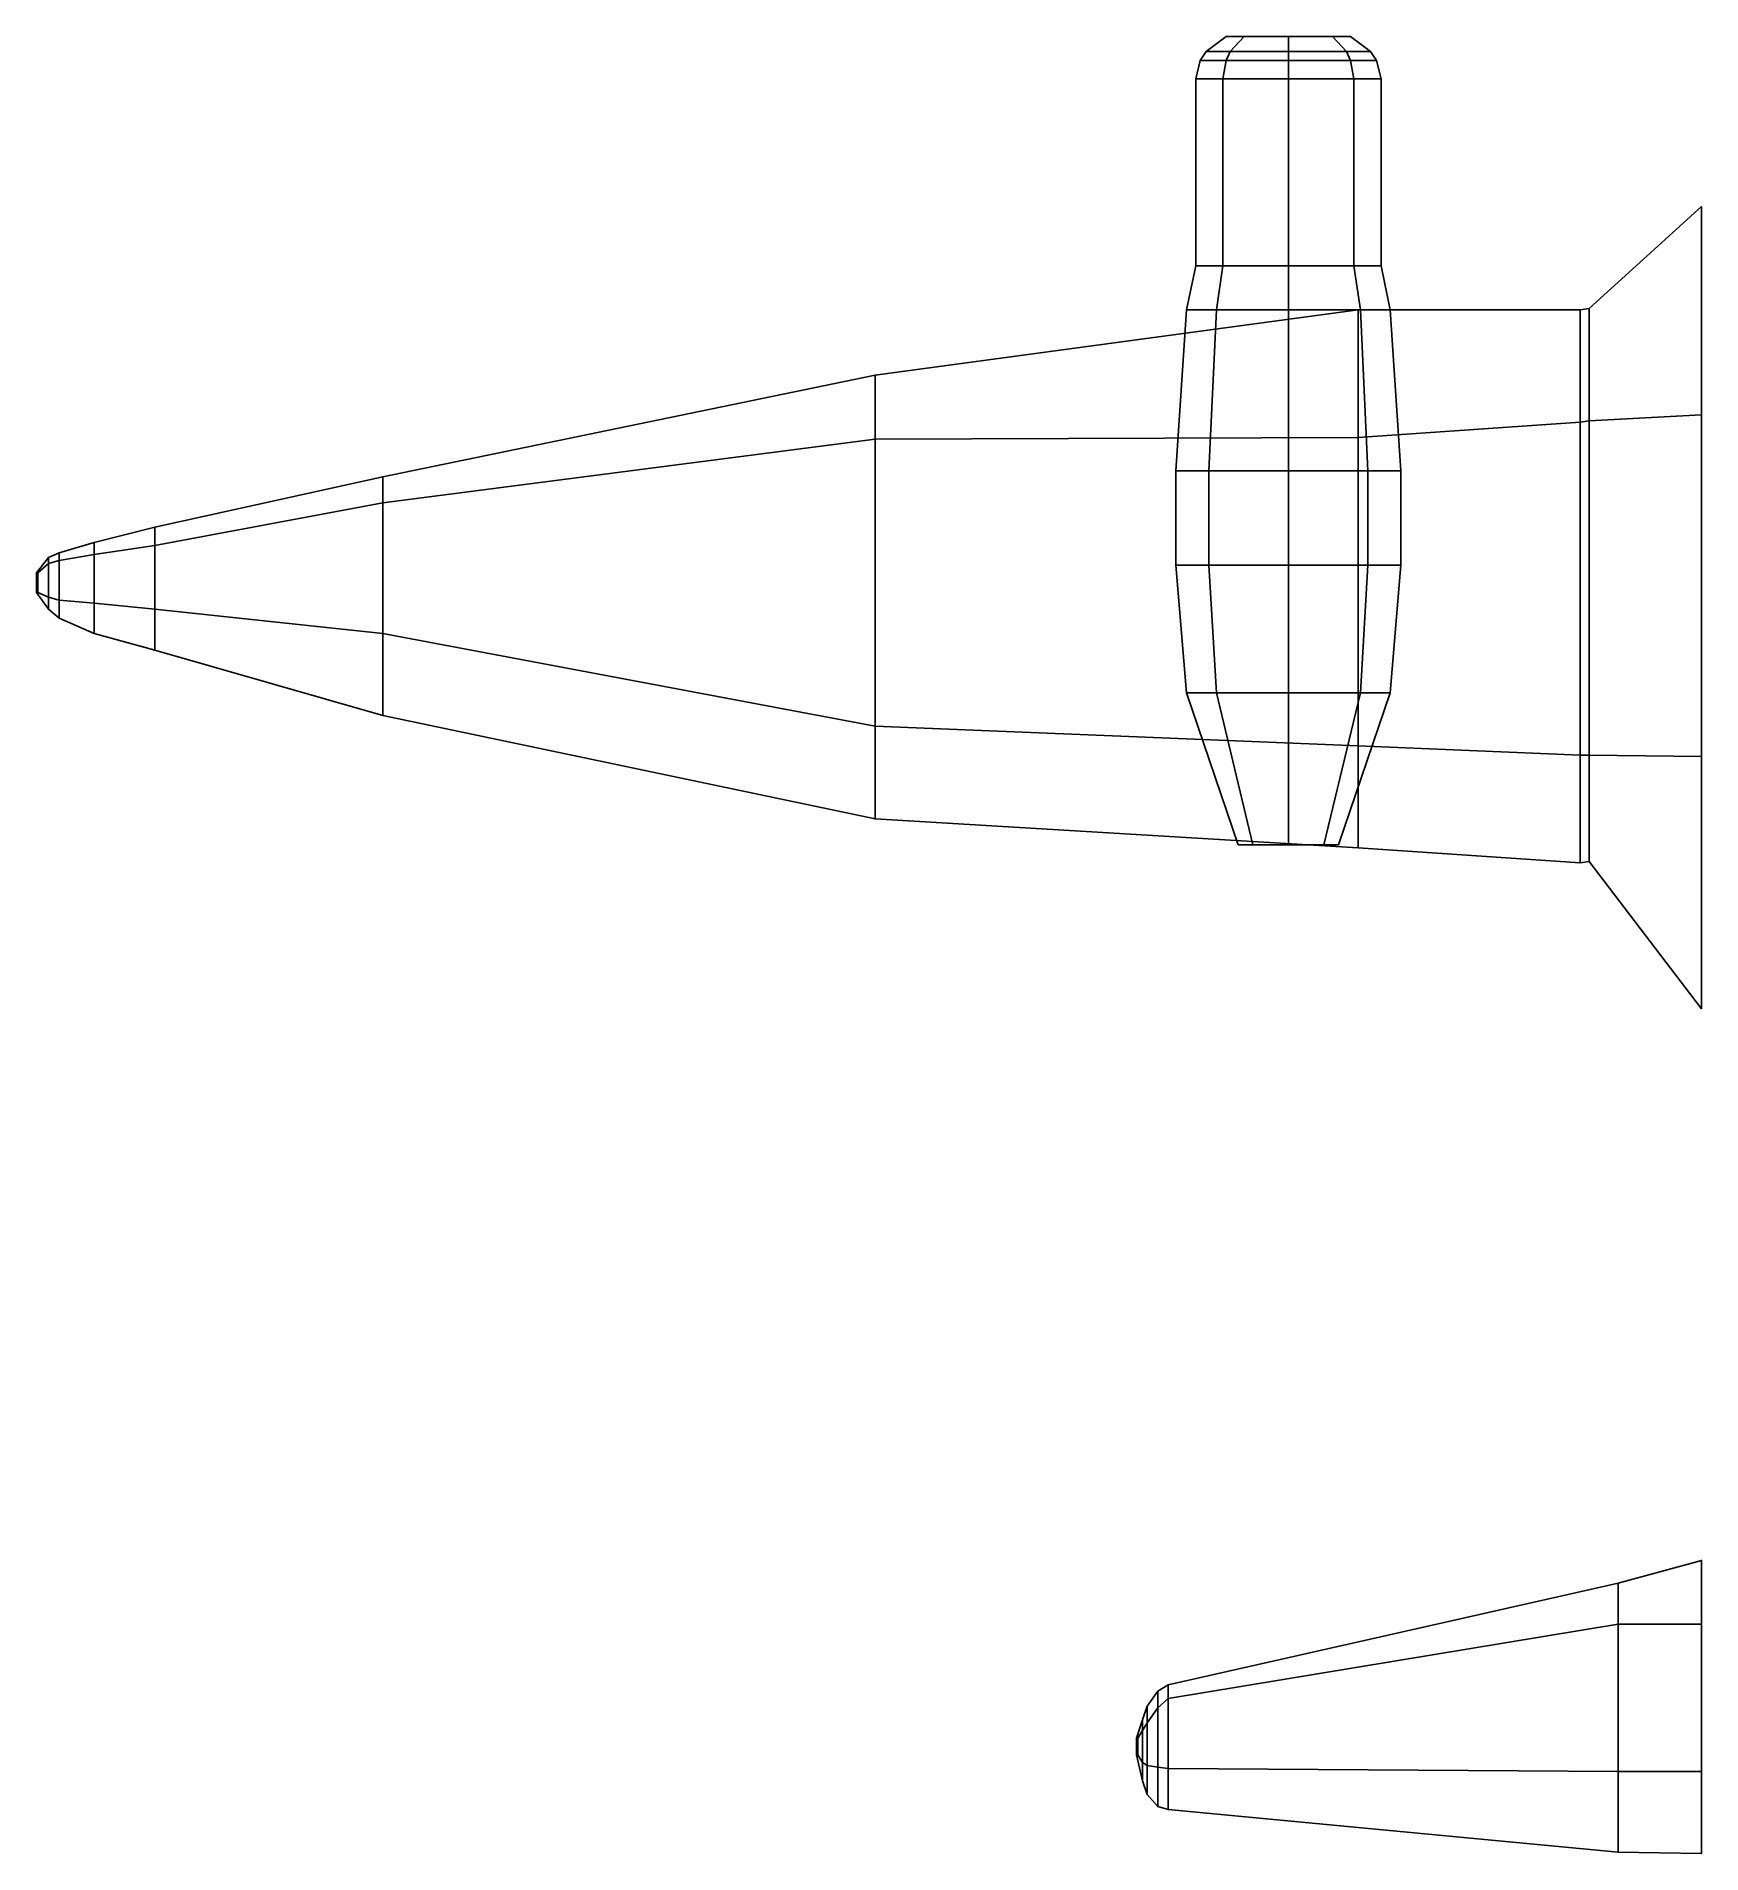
# Model space of a CAD drawing. Extents: x -11 to 0, y -6.2 to 5.8.
import ezdxf

# ---------------------------------------------------------------- set-up
doc = ezdxf.new("R2010")
doc.units = 0
doc.layers.add('WING1', color=5, linetype='CONTINUOUS')

msp = doc.modelspace()

# ---------------------------------------------------------------- linework, layer by layer
at = {"layer": 'WING1'}
for points in [[(-3.102, 5.71, -0.742), (-3.26, 5.71, -0.36), (-3.13, 5.81, -0.36), (-3.01, 5.81, -0.65)], [(-3.26, 5.71, -0.36), (-3.102, 5.71, 0.022), (-3.01, 5.81, -0.07), (-3.13, 5.81, -0.36)], [(-3.01, 5.81, -0.07), (-2.72, 5.81, 0.05), (-2.43, 5.81, -0.07), (-3.13, 5.81, -0.36)], [(-3.13, 5.81, -0.36), (-2.43, 5.81, -0.07), (-2.31, 5.81, -0.36), (-3.01, 5.81, -0.65)], [(-2.72, 5.71, -0.9), (-3.102, 5.71, -0.742), (-3.01, 5.81, -0.65), (-2.72, 5.81, -0.77)], [(-3.102, 5.71, 0.022), (-2.72, 5.71, 0.18), (-2.72, 5.81, 0.05), (-3.01, 5.81, -0.07)], [(-3.01, 5.81, -0.65), (-2.31, 5.81, -0.36), (-2.43, 5.81, -0.65), (-2.72, 5.81, -0.77)], [(-2.338, 5.71, -0.742), (-2.72, 5.71, -0.9), (-2.72, 5.81, -0.77), (-2.43, 5.81, -0.65)], [(-2.72, 5.71, 0.18), (-2.338, 5.71, 0.022), (-2.43, 5.81, -0.07), (-2.72, 5.81, 0.05)], [(-2.18, 5.71, -0.36), (-2.338, 5.71, -0.742), (-2.43, 5.81, -0.65), (-2.31, 5.81, -0.36)], [(-2.338, 5.71, 0.022), (-2.18, 5.71, -0.36), (-2.31, 5.81, -0.36), (-2.43, 5.81, -0.07)], [(-3.151, 5.53, -0.791), (-3.33, 5.53, -0.36), (-3.3, 5.65, -0.36), (-3.13, 5.65, -0.77)], [(-3.33, 5.53, -0.36), (-3.151, 5.53, 0.071), (-3.13, 5.65, 0.05), (-3.3, 5.65, -0.36)], [(-3.13, 5.65, -0.77), (-3.3, 5.65, -0.36), (-3.26, 5.71, -0.36), (-3.102, 5.71, -0.742)], [(-3.3, 5.65, -0.36), (-3.13, 5.65, 0.05), (-3.102, 5.71, 0.022), (-3.26, 5.71, -0.36)], [(-2.72, 5.53, -0.97), (-3.151, 5.53, -0.791), (-3.13, 5.65, -0.77), (-2.72, 5.65, -0.94)], [(-3.151, 5.53, 0.071), (-2.72, 5.53, 0.25), (-2.72, 5.65, 0.22), (-3.13, 5.65, 0.05)], [(-2.72, 5.65, -0.94), (-3.13, 5.65, -0.77), (-3.102, 5.71, -0.742), (-2.72, 5.71, -0.9)], [(-3.13, 5.65, 0.05), (-2.72, 5.65, 0.22), (-2.72, 5.71, 0.18), (-3.102, 5.71, 0.022)], [(-2.31, 5.65, -0.77), (-2.72, 5.65, -0.94), (-2.72, 5.71, -0.9), (-2.338, 5.71, -0.742)], [(-2.72, 5.65, 0.22), (-2.31, 5.65, 0.05), (-2.338, 5.71, 0.022), (-2.72, 5.71, 0.18)], [(-2.289, 5.53, -0.791), (-2.72, 5.53, -0.97), (-2.72, 5.65, -0.94), (-2.31, 5.65, -0.77)], [(-2.72, 5.53, 0.25), (-2.289, 5.53, 0.071), (-2.31, 5.65, 0.05), (-2.72, 5.65, 0.22)], [(-2.14, 5.65, -0.36), (-2.31, 5.65, -0.77), (-2.338, 5.71, -0.742), (-2.18, 5.71, -0.36)], [(-2.31, 5.65, 0.05), (-2.14, 5.65, -0.36), (-2.18, 5.71, -0.36), (-2.338, 5.71, 0.022)], [(-2.11, 5.53, -0.36), (-2.289, 5.53, -0.791), (-2.31, 5.65, -0.77), (-2.14, 5.65, -0.36)], [(-2.289, 5.53, 0.071), (-2.11, 5.53, -0.36), (-2.14, 5.65, -0.36), (-2.31, 5.65, 0.05)], [(-3.151, 5.53, 0.071), (-3.33, 5.53, -0.36), (-3.33, 4.3, -0.36), (-3.151, 4.3, 0.071)], [(-3.33, 5.53, -0.36), (-3.151, 5.53, -0.791), (-3.151, 4.3, -0.791), (-3.33, 4.3, -0.36)], [(-2.72, 5.53, 0.25), (-3.151, 5.53, 0.071), (-3.151, 4.3, 0.071), (-2.72, 4.3, 0.25)], [(-3.151, 5.53, -0.791), (-2.72, 5.53, -0.97), (-2.72, 4.3, -0.97), (-3.151, 4.3, -0.791)], [(-2.289, 5.53, 0.071), (-2.72, 5.53, 0.25), (-2.72, 4.3, 0.25), (-2.289, 4.3, 0.071)], [(-2.72, 5.53, -0.97), (-2.289, 5.53, -0.791), (-2.289, 4.3, -0.791), (-2.72, 4.3, -0.97)], [(-2.11, 5.53, -0.36), (-2.289, 5.53, 0.071), (-2.289, 4.3, 0.071), (-2.11, 4.3, -0.36)], [(-2.289, 5.53, -0.791), (-2.11, 5.53, -0.36), (-2.11, 4.3, -0.36), (-2.289, 4.3, -0.791)], [(-0.74, 3.28, 0.06), (0, 3.32, 0.57), (0, 4.69, -0.27), (-0.74, 4.02, -0.27)], [(-0.74, 4.02, -0.27), (0, 4.69, -0.27), (0, 3.32, -0.79), (-0.74, 3.28, -0.56)], [(-3.151, 4.3, 0.071), (-3.33, 4.3, -0.36), (-3.39, 4.01, -0.36), (-3.194, 4.01, 0.114)], [(-3.33, 4.3, -0.36), (-3.151, 4.3, -0.791), (-3.194, 4.01, -0.834), (-3.39, 4.01, -0.36)], [(-2.72, 4.3, 0.25), (-3.151, 4.3, 0.071), (-3.194, 4.01, 0.114), (-2.72, 4.01, 0.31)], [(-3.151, 4.3, -0.791), (-2.72, 4.3, -0.97), (-2.72, 4.01, -1.03), (-3.194, 4.01, -0.834)], [(-2.289, 4.3, 0.071), (-2.72, 4.3, 0.25), (-2.72, 4.01, 0.31), (-2.246, 4.01, 0.114)], [(-2.72, 4.3, -0.97), (-2.289, 4.3, -0.791), (-2.246, 4.01, -0.834), (-2.72, 4.01, -1.03)], [(-2.11, 4.3, -0.36), (-2.289, 4.3, 0.071), (-2.246, 4.01, 0.114), (-2.05, 4.01, -0.36)], [(-2.289, 4.3, -0.791), (-2.11, 4.3, -0.36), (-2.05, 4.01, -0.36), (-2.246, 4.01, -0.834)], [(-5.44, 3.16, 0.41), (-2.26, 3.17, 0.18), (-2.26, 4.01, -0.13), (-5.44, 3.58, 0.21)], [(-5.44, 3.58, 0.21), (-2.26, 4.01, -0.13), (-2.26, 3.17, -0.36), (-5.44, 3.16, 0.04)], [(-3.194, 4.01, 0.114), (-3.39, 4.01, -0.36), (-3.46, 2.95, -0.36), (-3.243, 2.95, 0.163)], [(-3.39, 4.01, -0.36), (-3.194, 4.01, -0.834), (-3.243, 2.95, -0.883), (-3.46, 2.95, -0.36)], [(-2.72, 4.01, 0.31), (-3.194, 4.01, 0.114), (-3.243, 2.95, 0.163), (-2.72, 2.95, 0.38)], [(-3.194, 4.01, -0.834), (-2.72, 4.01, -1.03), (-2.72, 2.95, -1.1), (-3.243, 2.95, -0.883)], [(-2.246, 4.01, 0.114), (-2.72, 4.01, 0.31), (-2.72, 2.95, 0.38), (-2.197, 2.95, 0.163)], [(-2.72, 4.01, -1.03), (-2.246, 4.01, -0.834), (-2.197, 2.95, -0.883), (-2.72, 2.95, -1.1)], [(-2.26, 3.17, 0.18), (-0.8, 3.27, 0.06), (-0.8, 4.01, -0.27), (-2.26, 4.01, -0.13)], [(-2.26, 4.01, -0.13), (-0.8, 4.01, -0.27), (-0.8, 3.27, -0.53), (-2.26, 3.17, -0.36)], [(-2.05, 4.01, -0.36), (-2.246, 4.01, 0.114), (-2.197, 2.95, 0.163), (-1.98, 2.95, -0.36)], [(-2.246, 4.01, -0.834), (-2.05, 4.01, -0.36), (-1.98, 2.95, -0.36), (-2.197, 2.95, -0.883)], [(-0.8, 3.27, 0.06), (-0.74, 3.28, 0.06), (-0.74, 4.02, -0.27), (-0.8, 4.01, -0.27)], [(-0.8, 4.01, -0.27), (-0.74, 4.02, -0.27), (-0.74, 3.28, -0.56), (-0.8, 3.27, -0.53)], [(-8.68, 2.74, 0.66), (-5.44, 3.16, 0.41), (-5.44, 3.58, 0.21), (-8.68, 2.91, 0.53)], [(-8.68, 2.91, 0.53), (-5.44, 3.58, 0.21), (-5.44, 3.16, 0.04), (-8.68, 2.74, 0.43)], [(-2.26, 1.14, 0.18), (-0.8, 1.08, 0.06), (-0.8, 3.27, 0.06), (-2.26, 3.17, 0.18)], [(-0.8, 3.27, -0.53), (-0.8, 1.08, -0.53), (-2.26, 1.14, -0.36), (-2.26, 3.17, -0.36)], [(-0.8, 1.08, 0.06), (-0.74, 1.08, 0.06), (-0.74, 3.28, 0.06), (-0.8, 3.27, 0.06)], [(-0.74, 3.28, -0.56), (-0.74, 1.08, -0.56), (-0.8, 1.08, -0.53), (-0.8, 3.27, -0.53)], [(-0.74, 1.08, 0.06), (0, 1.07, 0.57), (0, 3.32, 0.57), (-0.74, 3.28, 0.06)], [(0, 3.32, -0.79), (0, 1.07, -0.79), (-0.74, 1.08, -0.56), (-0.74, 3.28, -0.56)], [(-8.68, 1.88, 0.66), (-5.44, 1.27, 0.41), (-5.44, 3.16, 0.41), (-8.68, 2.74, 0.66)], [(-5.44, 3.16, 0.04), (-5.44, 1.27, 0.04), (-8.68, 1.88, 0.43), (-8.68, 2.74, 0.43)], [(-5.44, 1.27, 0.41), (-2.26, 1.14, 0.18), (-2.26, 3.17, 0.18), (-5.44, 3.16, 0.41)], [(-2.26, 3.17, -0.36), (-2.26, 1.14, -0.36), (-5.44, 1.27, 0.04), (-5.44, 3.16, 0.04)], [(-10.18, 2.46, 0.76), (-8.68, 2.74, 0.66), (-8.68, 2.91, 0.53), (-10.18, 2.58, 0.68)], [(-10.18, 2.58, 0.68), (-8.68, 2.91, 0.53), (-8.68, 2.74, 0.43), (-10.18, 2.46, 0.6)], [(-3.243, 2.95, 0.163), (-3.46, 2.95, -0.36), (-3.46, 2.33, -0.36), (-3.243, 2.33, 0.163)], [(-3.46, 2.95, -0.36), (-3.243, 2.95, -0.883), (-3.243, 2.33, -0.883), (-3.46, 2.33, -0.36)], [(-2.72, 2.95, 0.38), (-3.243, 2.95, 0.163), (-3.243, 2.33, 0.163), (-2.72, 2.33, 0.38)], [(-3.243, 2.95, -0.883), (-2.72, 2.95, -1.1), (-2.72, 2.33, -1.1), (-3.243, 2.33, -0.883)], [(-2.197, 2.95, 0.163), (-2.72, 2.95, 0.38), (-2.72, 2.33, 0.38), (-2.197, 2.33, 0.163)], [(-2.72, 2.95, -1.1), (-2.197, 2.95, -0.883), (-2.197, 2.33, -0.883), (-2.72, 2.33, -1.1)], [(-1.98, 2.95, -0.36), (-2.197, 2.95, 0.163), (-2.197, 2.33, 0.163), (-1.98, 2.33, -0.36)], [(-2.197, 2.95, -0.883), (-1.98, 2.95, -0.36), (-1.98, 2.33, -0.36), (-2.197, 2.33, -0.883)], [(-10.18, 2.04, 0.76), (-8.68, 1.88, 0.66), (-8.68, 2.74, 0.66), (-10.18, 2.46, 0.76)], [(-8.68, 2.74, 0.43), (-8.68, 1.88, 0.43), (-10.18, 2.04, 0.6), (-10.18, 2.46, 0.6)], [(-10.58, 2.4, 0.8), (-10.18, 2.46, 0.76), (-10.18, 2.58, 0.68), (-10.58, 2.48, 0.73)], [(-10.58, 2.48, 0.73), (-10.18, 2.58, 0.68), (-10.18, 2.46, 0.6), (-10.58, 2.4, 0.65)], [(-10.88, 2.34, 0.82), (-10.81, 2.36, 0.82), (-10.81, 2.41, 0.76), (-10.88, 2.38, 0.77)], [(-10.88, 2.38, 0.77), (-10.81, 2.41, 0.76), (-10.81, 2.36, 0.7), (-10.88, 2.34, 0.72)], [(-10.81, 2.36, 0.82), (-10.58, 2.4, 0.8), (-10.58, 2.48, 0.73), (-10.81, 2.41, 0.76)], [(-10.81, 2.41, 0.76), (-10.58, 2.48, 0.73), (-10.58, 2.4, 0.65), (-10.81, 2.36, 0.7)], [(-10.81, 2.1, 0.82), (-10.58, 2.08, 0.8), (-10.58, 2.4, 0.8), (-10.81, 2.36, 0.82)], [(-10.58, 2.4, 0.65), (-10.58, 2.08, 0.65), (-10.81, 2.1, 0.7), (-10.81, 2.36, 0.7)], [(-10.58, 2.08, 0.8), (-10.18, 2.04, 0.76), (-10.18, 2.46, 0.76), (-10.58, 2.4, 0.8)], [(-10.18, 2.46, 0.6), (-10.18, 2.04, 0.6), (-10.58, 2.08, 0.65), (-10.58, 2.4, 0.65)], [(-10.95, 2.28, 0.81), (-10.88, 2.34, 0.82), (-10.88, 2.38, 0.77), (-10.96, 2.28, 0.79)], [(-10.96, 2.28, 0.79), (-10.88, 2.38, 0.77), (-10.88, 2.34, 0.72), (-10.95, 2.28, 0.75)], [(-10.96, 2.28, 0.79), (-10.96, 2.15, 0.79), (-10.95, 2.15, 0.81), (-10.95, 2.28, 0.81)], [(-10.95, 2.28, 0.75), (-10.95, 2.15, 0.75), (-10.96, 2.15, 0.79), (-10.96, 2.28, 0.79)], [(-10.95, 2.15, 0.81), (-10.88, 2.12, 0.82), (-10.88, 2.34, 0.82), (-10.95, 2.28, 0.81)], [(-10.88, 2.34, 0.72), (-10.88, 2.12, 0.72), (-10.95, 2.15, 0.75), (-10.95, 2.28, 0.75)], [(-10.88, 2.12, 0.82), (-10.81, 2.1, 0.82), (-10.81, 2.36, 0.82), (-10.88, 2.34, 0.82)], [(-10.81, 2.36, 0.7), (-10.81, 2.1, 0.7), (-10.88, 2.12, 0.72), (-10.88, 2.34, 0.72)], [(-3.194, 1.49, -0.834), (-3.39, 1.49, -0.36), (-3.46, 2.33, -0.36), (-3.243, 2.33, -0.883)], [(-3.39, 1.49, -0.36), (-3.194, 1.49, 0.114), (-3.243, 2.33, 0.163), (-3.46, 2.33, -0.36)], [(-2.72, 1.49, -1.03), (-3.194, 1.49, -0.834), (-3.243, 2.33, -0.883), (-2.72, 2.33, -1.1)], [(-3.194, 1.49, 0.114), (-2.72, 1.49, 0.31), (-2.72, 2.33, 0.38), (-3.243, 2.33, 0.163)], [(-2.246, 1.49, -0.834), (-2.72, 1.49, -1.03), (-2.72, 2.33, -1.1), (-2.197, 2.33, -0.883)], [(-2.72, 1.49, 0.31), (-2.246, 1.49, 0.114), (-2.197, 2.33, 0.163), (-2.72, 2.33, 0.38)], [(-2.05, 1.49, -0.36), (-2.246, 1.49, -0.834), (-2.197, 2.33, -0.883), (-1.98, 2.33, -0.36)], [(-2.246, 1.49, 0.114), (-2.05, 1.49, -0.36), (-1.98, 2.33, -0.36), (-2.197, 2.33, 0.163)], [(-10.96, 2.15, 0.79), (-10.88, 2.04, 0.77), (-10.88, 2.12, 0.82), (-10.95, 2.15, 0.81)], [(-10.95, 2.15, 0.75), (-10.88, 2.12, 0.72), (-10.88, 2.04, 0.77), (-10.96, 2.15, 0.79)], [(-10.88, 2.04, 0.77), (-10.81, 1.98, 0.76), (-10.81, 2.1, 0.82), (-10.88, 2.12, 0.82)], [(-10.88, 2.12, 0.72), (-10.81, 2.1, 0.7), (-10.81, 1.98, 0.76), (-10.88, 2.04, 0.77)], [(-10.81, 1.98, 0.76), (-10.58, 1.88, 0.73), (-10.58, 2.08, 0.8), (-10.81, 2.1, 0.82)], [(-10.81, 2.1, 0.7), (-10.58, 2.08, 0.65), (-10.58, 1.88, 0.73), (-10.81, 1.98, 0.76)], [(-10.58, 1.88, 0.73), (-10.18, 1.77, 0.68), (-10.18, 2.04, 0.76), (-10.58, 2.08, 0.8)], [(-10.58, 2.08, 0.65), (-10.18, 2.04, 0.6), (-10.18, 1.77, 0.68), (-10.58, 1.88, 0.73)], [(-10.18, 1.77, 0.68), (-8.68, 1.34, 0.53), (-8.68, 1.88, 0.66), (-10.18, 2.04, 0.76)], [(-10.18, 2.04, 0.6), (-8.68, 1.88, 0.43), (-8.68, 1.34, 0.53), (-10.18, 1.77, 0.68)], [(-8.68, 1.34, 0.53), (-5.44, 0.66, 0.21), (-5.44, 1.27, 0.41), (-8.68, 1.88, 0.66)], [(-8.68, 1.88, 0.43), (-5.44, 1.27, 0.04), (-5.44, 0.66, 0.21), (-8.68, 1.34, 0.53)], [(-3.194, 1.49, 0.114), (-3.39, 1.49, -0.36), (-3.05, 0.49, -0.36), (-2.953, 0.49, -0.36)], [(-3.39, 1.49, -0.36), (-3.194, 1.49, -0.834), (-2.953, 0.49, -0.36), (-3.05, 0.49, -0.36)], [(-2.72, 1.49, 0.31), (-3.194, 1.49, 0.114), (-2.953, 0.49, -0.36), (-2.72, 0.49, -0.36)], [(-3.194, 1.49, -0.834), (-2.72, 1.49, -1.03), (-2.72, 0.49, -0.36), (-2.953, 0.49, -0.36)], [(-2.246, 1.49, 0.114), (-2.72, 1.49, 0.31), (-2.72, 0.49, -0.36), (-2.487, 0.49, -0.36)], [(-2.72, 1.49, -1.03), (-2.246, 1.49, -0.834), (-2.487, 0.49, -0.36), (-2.72, 0.49, -0.36)], [(-2.05, 1.49, -0.36), (-2.246, 1.49, 0.114), (-2.487, 0.49, -0.36), (-2.39, 0.49, -0.36)], [(-2.246, 1.49, -0.834), (-2.05, 1.49, -0.36), (-2.39, 0.49, -0.36), (-2.487, 0.49, -0.36)], [(-5.44, 0.66, 0.21), (-2.26, 0.47, -0.13), (-2.26, 1.14, 0.18), (-5.44, 1.27, 0.41)], [(-5.44, 1.27, 0.04), (-2.26, 1.14, -0.36), (-2.26, 0.47, -0.13), (-5.44, 0.66, 0.21)], [(-2.26, 0.47, -0.13), (-0.8, 0.37, -0.27), (-0.8, 1.08, 0.06), (-2.26, 1.14, 0.18)], [(-2.26, 1.14, -0.36), (-0.8, 1.08, -0.53), (-0.8, 0.37, -0.27), (-2.26, 0.47, -0.13)], [(-0.8, 0.37, -0.27), (-0.74, 0.38, -0.27), (-0.74, 1.08, 0.06), (-0.8, 1.08, 0.06)], [(-0.8, 1.08, -0.53), (-0.74, 1.08, -0.56), (-0.74, 0.38, -0.27), (-0.8, 0.37, -0.27)], [(-0.74, 0.38, -0.27), (0, -0.59, -0.27), (0, 1.07, 0.57), (-0.74, 1.08, 0.06)], [(-0.74, 1.08, -0.56), (0, 1.07, -0.79), (0, -0.59, -0.27), (-0.74, 0.38, -0.27)], [(-0.55, -4.64, 0.41), (0, -4.64, 0.48), (0, -4.22, 0.32), (-0.55, -4.37, 0.3)], [(-0.55, -4.37, 0.3), (0, -4.22, 0.32), (0, -4.64, 0.06), (-0.55, -4.64, 0.17)], [(-3.51, -5.13, 0.39), (-0.55, -4.64, 0.41), (-0.55, -4.37, 0.3), (-3.51, -5.04, 0.32)], [(-3.51, -5.04, 0.32), (-0.55, -4.37, 0.3), (-0.55, -4.64, 0.17), (-3.51, -5.13, 0.24)], [(-3.51, -5.59, 0.39), (-0.55, -5.61, 0.41), (-0.55, -4.64, 0.41), (-3.51, -5.13, 0.39)], [(-0.55, -4.64, 0.17), (-0.55, -5.61, 0.17), (-3.51, -5.59, 0.24), (-3.51, -5.13, 0.24)], [(-0.55, -5.61, 0.41), (0, -5.61, 0.48), (0, -4.64, 0.48), (-0.55, -4.64, 0.41)], [(0, -4.64, 0.06), (0, -5.61, 0.06), (-0.55, -5.61, 0.17), (-0.55, -4.64, 0.17)], [(-3.65, -5.29, 0.39), (-3.58, -5.19, 0.39), (-3.58, -5.08, 0.32), (-3.65, -5.18, 0.32)], [(-3.65, -5.18, 0.32), (-3.58, -5.08, 0.32), (-3.58, -5.19, 0.25), (-3.65, -5.29, 0.26)], [(-3.58, -5.19, 0.39), (-3.51, -5.13, 0.39), (-3.51, -5.04, 0.32), (-3.58, -5.08, 0.32)], [(-3.58, -5.08, 0.32), (-3.51, -5.04, 0.32), (-3.51, -5.13, 0.24), (-3.58, -5.19, 0.25)], [(-3.51, -5.13, 0.24), (-3.51, -5.59, 0.24), (-3.58, -5.58, 0.25), (-3.58, -5.19, 0.25)], [(-3.58, -5.58, 0.39), (-3.51, -5.59, 0.39), (-3.51, -5.13, 0.39), (-3.58, -5.19, 0.39)], [(-3.68, -5.34, 0.38), (-3.65, -5.29, 0.39), (-3.65, -5.18, 0.32), (-3.68, -5.27, 0.32)], [(-3.68, -5.27, 0.32), (-3.65, -5.18, 0.32), (-3.65, -5.29, 0.26), (-3.68, -5.34, 0.27)], [(-3.58, -5.19, 0.25), (-3.58, -5.58, 0.25), (-3.65, -5.57, 0.26), (-3.65, -5.29, 0.26)], [(-3.65, -5.57, 0.39), (-3.58, -5.58, 0.39), (-3.58, -5.19, 0.39), (-3.65, -5.29, 0.39)], [(-3.71, -5.39, 0.36), (-3.68, -5.34, 0.38), (-3.68, -5.27, 0.32), (-3.72, -5.39, 0.32)], [(-3.72, -5.39, 0.32), (-3.68, -5.27, 0.32), (-3.68, -5.34, 0.27), (-3.71, -5.39, 0.29)], [(-3.71, -5.5, 0.36), (-3.68, -5.55, 0.38), (-3.68, -5.34, 0.38), (-3.71, -5.39, 0.36)], [(-3.68, -5.34, 0.27), (-3.68, -5.55, 0.27), (-3.71, -5.5, 0.29), (-3.71, -5.39, 0.29)], [(-3.68, -5.55, 0.38), (-3.65, -5.57, 0.39), (-3.65, -5.29, 0.39), (-3.68, -5.34, 0.38)], [(-3.65, -5.29, 0.26), (-3.65, -5.57, 0.26), (-3.68, -5.55, 0.27), (-3.68, -5.34, 0.27)], [(-3.72, -5.39, 0.32), (-3.72, -5.5, 0.32), (-3.71, -5.5, 0.36), (-3.71, -5.39, 0.36)], [(-3.71, -5.39, 0.29), (-3.71, -5.5, 0.29), (-3.72, -5.5, 0.32), (-3.72, -5.39, 0.32)], [(-3.72, -5.5, 0.32), (-3.68, -5.67, 0.32), (-3.68, -5.55, 0.38), (-3.71, -5.5, 0.36)], [(-3.71, -5.5, 0.29), (-3.68, -5.55, 0.27), (-3.68, -5.67, 0.32), (-3.72, -5.5, 0.32)], [(-3.68, -5.67, 0.32), (-3.65, -5.76, 0.32), (-3.65, -5.57, 0.39), (-3.68, -5.55, 0.38)], [(-3.68, -5.55, 0.27), (-3.65, -5.57, 0.26), (-3.65, -5.76, 0.32), (-3.68, -5.67, 0.32)], [(-3.65, -5.76, 0.32), (-3.58, -5.84, 0.32), (-3.58, -5.58, 0.39), (-3.65, -5.57, 0.39)], [(-3.65, -5.57, 0.26), (-3.58, -5.58, 0.25), (-3.58, -5.84, 0.32), (-3.65, -5.76, 0.32)], [(-3.58, -5.84, 0.32), (-3.51, -5.86, 0.32), (-3.51, -5.59, 0.39), (-3.58, -5.58, 0.39)], [(-3.58, -5.58, 0.25), (-3.51, -5.59, 0.24), (-3.51, -5.86, 0.32), (-3.58, -5.84, 0.32)], [(-3.51, -5.86, 0.32), (-0.55, -6.14, 0.3), (-0.55, -5.61, 0.41), (-3.51, -5.59, 0.39)], [(-3.51, -5.59, 0.24), (-0.55, -5.61, 0.17), (-0.55, -6.14, 0.3), (-3.51, -5.86, 0.32)], [(-0.55, -6.14, 0.3), (0, -6.15, 0.32), (0, -5.61, 0.48), (-0.55, -5.61, 0.41)], [(-0.55, -5.61, 0.17), (0, -5.61, 0.06), (0, -6.15, 0.32), (-0.55, -6.14, 0.3)]]:
    msp.add_3dface(points, dxfattribs=at)

doc.saveas('drawing.dxf')
